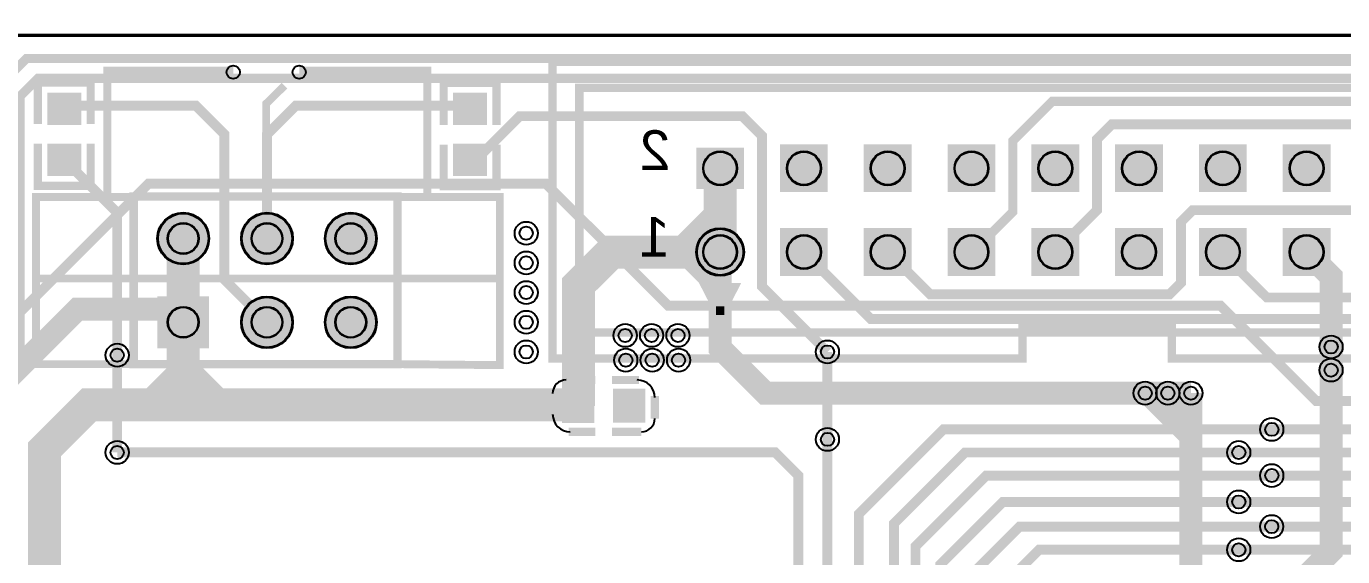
# Model space of a CAD drawing. Header units: millimetres. Extents: x -2 to 136, y -52 to 51.
# Drawn here: x 20.25 to 60.15, y 29.19 to 45.27 of the extents above; entities that cross this region are included whole.
import ezdxf

# ---------------------------------------------------------------- set-up
doc = ezdxf.new("R2010")
doc.units = ezdxf.units.MM
for name, color, linetype, true_color in [('BoardOutline', 7, 'Continuous', 0xff00ff), ('BottomLayer', 7, 'Continuous', 0x0000ff), ('BottomSilkLayer', 7, 'Continuous', 0x808000), ('BottomSolderLayer', 7, 'Continuous', 0xaa00ff), ('Document', 7, 'Continuous', 0xffffff), ('Hole', 7, 'Continuous', 0x222222), ('Multi-Layer', 7, 'Continuous', 0xc0c0c0), ('TopLayer', 7, 'Continuous', 0xff0000), ('TopPasterLayer', 7, 'Continuous', 0x808080), ('TopSilkLayer', 7, 'Continuous', 0xffff00), ('TopSolderLayer', 7, 'Continuous', 0x800080)]:
    doc.layers.add(name, color=color, linetype=linetype, true_color=true_color)
doc.styles.get("Standard").update_dxf_attribs({"font": 'arial.ttf'})

msp = doc.modelspace()

# ---------------------------------------------------------------- hatches: boundary and pattern name
at = {"layer": 'BottomSolderLayer'}
for points in [[(40.552, 41.596), (42.003, 41.596), (42.003, 40.345), (40.552, 40.345)], [(43.092, 41.695), (44.543, 41.695), (44.543, 40.245), (43.092, 40.245)], [(45.632, 41.695), (47.083, 41.695), (47.083, 40.245), (45.632, 40.245)], [(48.172, 41.695), (49.623, 41.695), (49.623, 40.245), (48.172, 40.245)], [(50.712, 41.695), (52.163, 41.695), (52.163, 40.245), (50.712, 40.245)], [(53.252, 41.695), (54.703, 41.695), (54.703, 40.245), (53.252, 40.245)], [(55.792, 41.695), (57.243, 41.695), (57.243, 40.245), (55.792, 40.245)], [(58.332, 41.695), (59.783, 41.695), (59.783, 40.245), (58.332, 40.245)], [(24.214, 38.839, 1), (25.789, 38.839, 1)], [(26.754, 38.839, 1), (28.329, 38.839, 1)], [(29.294, 38.839, 1), (30.869, 38.839, 1)], [(40.552, 38.43, 1), (42.003, 38.43, 1)], [(43.092, 39.155), (44.543, 39.155), (44.543, 37.705), (43.092, 37.705)], [(45.632, 39.155), (47.083, 39.155), (47.083, 37.705), (45.632, 37.705)], [(48.172, 39.155), (49.623, 39.155), (49.623, 37.705), (48.172, 37.705)], [(50.712, 39.155), (52.163, 39.155), (52.163, 37.705), (50.712, 37.705)], [(53.252, 39.155), (54.703, 39.155), (54.703, 37.705), (53.252, 37.705)], [(55.792, 39.155), (57.243, 39.155), (57.243, 37.705), (55.792, 37.705)], [(58.332, 39.155), (59.783, 39.155), (59.783, 37.705), (58.332, 37.705)], [(24.213, 37.088), (25.788, 37.088), (25.788, 35.513), (24.213, 35.513)], [(26.754, 36.299, 1), (28.329, 36.299, 1)], [(29.294, 36.299, 1), (30.869, 36.299, 1)]]:
    msp.add_hatch(color=256, dxfattribs=at).paths.add_polyline_path(points)
at = {"layer": 'Multi-Layer'}
for points in [[(40.578, 41.57), (41.978, 41.57), (41.978, 40.37), (40.578, 40.37)], [(43.118, 41.67), (44.517, 41.67), (44.517, 40.271), (43.118, 40.271)], [(45.658, 41.67), (47.057, 41.67), (47.057, 40.271), (45.658, 40.271)], [(48.198, 41.67), (49.597, 41.67), (49.597, 40.271), (48.198, 40.271)], [(50.738, 41.67), (52.137, 41.67), (52.137, 40.271), (50.738, 40.271)], [(53.278, 41.67), (54.677, 41.67), (54.677, 40.271), (53.278, 40.271)], [(55.818, 41.67), (57.217, 41.67), (57.217, 40.271), (55.818, 40.271)], [(58.358, 41.67), (59.757, 41.67), (59.757, 40.271), (58.358, 40.271)], [(24.239, 38.839, 1), (25.763, 38.839, 1)], [(26.779, 38.839, 1), (28.303, 38.839, 1)], [(29.319, 38.839, 1), (30.843, 38.839, 1)], [(40.578, 38.43, 1), (41.977, 38.43, 1)], [(43.118, 39.13), (44.517, 39.13), (44.517, 37.731), (43.118, 37.731)], [(45.658, 39.13), (47.057, 39.13), (47.057, 37.731), (45.658, 37.731)], [(48.198, 39.13), (49.597, 39.13), (49.597, 37.731), (48.198, 37.731)], [(50.738, 39.13), (52.137, 39.13), (52.137, 37.731), (50.738, 37.731)], [(53.278, 39.13), (54.677, 39.13), (54.677, 37.731), (53.278, 37.731)], [(55.818, 39.13), (57.217, 39.13), (57.217, 37.731), (55.818, 37.731)], [(58.358, 39.13), (59.757, 39.13), (59.757, 37.731), (58.358, 37.731)], [(24.239, 37.062), (25.763, 37.062), (25.763, 35.538), (24.239, 35.538)], [(26.779, 36.299, 1), (28.303, 36.299, 1)], [(29.319, 36.299, 1), (30.843, 36.299, 1)]]:
    msp.add_hatch(color=256, dxfattribs=at).paths.add_polyline_path(points)
at = {"layer": 'TopLayer'}
for points in [[(21.887, 43.235), (21.887, 42.306), (20.907, 42.306), (20.907, 43.235)], [(33.208, 42.304), (33.208, 43.234), (34.188, 43.234), (34.188, 42.304)], [(21.887, 41.694), (21.887, 40.764), (20.907, 40.764), (20.907, 41.694)], [(33.208, 40.763), (33.208, 41.692), (34.188, 41.692), (34.188, 40.763)], [(36.513, 34.252), (37.443, 34.252), (37.443, 33.272), (36.513, 33.272)], [(38.055, 34.257), (38.985, 34.257), (38.985, 33.277), (38.055, 33.277)]]:
    msp.add_hatch(color=256, dxfattribs=at).paths.add_polyline_path(points)
at = {"layer": 'TopPasterLayer'}
for points in [[(21.887, 43.235), (21.887, 42.306), (20.907, 42.306), (20.907, 43.235)], [(33.208, 42.304), (33.208, 43.234), (34.188, 43.234), (34.188, 42.304)], [(21.887, 41.694), (21.887, 40.764), (20.907, 40.764), (20.907, 41.694)], [(33.208, 40.763), (33.208, 41.692), (34.188, 41.692), (34.188, 40.763)], [(36.513, 34.252), (37.443, 34.252), (37.443, 33.272), (36.513, 33.272)], [(38.055, 34.257), (38.985, 34.257), (38.985, 33.277), (38.055, 33.277)]]:
    msp.add_hatch(color=256, dxfattribs=at).paths.add_polyline_path(points)
at = {"layer": 'TopSolderLayer'}
for points in [[(21.914, 43.26), (21.914, 42.281), (20.881, 42.281), (20.881, 43.26)], [(33.181, 42.28), (33.181, 43.258), (34.215, 43.258), (34.215, 42.28)], [(21.914, 41.718), (21.914, 40.74), (20.881, 40.74), (20.881, 41.718)], [(33.181, 40.738), (33.181, 41.717), (34.215, 41.717), (34.215, 40.738)], [(40.552, 41.596), (42.003, 41.596), (42.003, 40.345), (40.552, 40.345)], [(43.092, 41.695), (44.543, 41.695), (44.543, 40.245), (43.092, 40.245)], [(45.632, 41.695), (47.083, 41.695), (47.083, 40.245), (45.632, 40.245)], [(48.172, 41.695), (49.623, 41.695), (49.623, 40.245), (48.172, 40.245)], [(50.712, 41.695), (52.163, 41.695), (52.163, 40.245), (50.712, 40.245)], [(53.252, 41.695), (54.703, 41.695), (54.703, 40.245), (53.252, 40.245)], [(55.792, 41.695), (57.243, 41.695), (57.243, 40.245), (55.792, 40.245)], [(58.332, 41.695), (59.783, 41.695), (59.783, 40.245), (58.332, 40.245)], [(24.214, 38.839, 1), (25.789, 38.839, 1)], [(26.754, 38.839, 1), (28.329, 38.839, 1)], [(29.294, 38.839, 1), (30.869, 38.839, 1)], [(40.552, 38.43, 1), (42.003, 38.43, 1)], [(43.092, 39.155), (44.543, 39.155), (44.543, 37.705), (43.092, 37.705)], [(45.632, 39.155), (47.083, 39.155), (47.083, 37.705), (45.632, 37.705)], [(48.172, 39.155), (49.623, 39.155), (49.623, 37.705), (48.172, 37.705)], [(50.712, 39.155), (52.163, 39.155), (52.163, 37.705), (50.712, 37.705)], [(53.252, 39.155), (54.703, 39.155), (54.703, 37.705), (53.252, 37.705)], [(55.792, 39.155), (57.243, 39.155), (57.243, 37.705), (55.792, 37.705)], [(58.332, 39.155), (59.783, 39.155), (59.783, 37.705), (58.332, 37.705)], [(24.213, 37.088), (25.788, 37.088), (25.788, 35.513), (24.213, 35.513)], [(26.754, 36.299, 1), (28.329, 36.299, 1)], [(29.294, 36.299, 1), (30.869, 36.299, 1)], [(36.488, 34.277), (37.468, 34.277), (37.468, 33.247), (36.488, 33.247)], [(38.029, 34.282), (39.01, 34.282), (39.01, 33.252), (38.029, 33.252)]]:
    msp.add_hatch(color=256, dxfattribs=at).paths.add_polyline_path(points)

# ---------------------------------------------------------------- linework, layer by layer
at = {"layer": 'BoardOutline', "const_width": 0.1}
msp.add_lwpolyline([(8, 45.002), (127, 45.002)], dxfattribs=at)
at = {"layer": 'BottomLayer'}
for points, const_width in [([(91.148, 38.71), (89.886, 37.45), (72.101, 37.45), (68.55, 33.909), (59.35, 33.909), (56.449, 36.805), (39.7, 36.805), (36, 40.5), (23.95, 40.5), (17.999, 34.549), (8.049, 34.549), (5.751, 32.258), (5.751, -29.639)], 0.3), ([(59.058, 38.43), (59.799, 37.689), (59.8, 34.85)], 0.7), ([(25.001, 36.299), (25.001, 36.7), (21.8, 36.7), (18.45, 33.35), (9.353, 33.35)], 0.7), ([(44.531, 32.748), (44.531, 35.4)], 0.3), ([(23, 32.352), (23, 35.3)], 0.3), ([(54.161, 34.15), (54.249, 34.15), (55.55, 32.85)], 0.7), ([(55.55, 34.15), (54.161, 34.15)], 0.7), ([(54.852, 34.15), (55.55, 33.449), (55.55, 32.85)], 0.7), ([(55.55, 34.15), (55.55, 32.35)], 0.7), ([(55.55, 32.85), (55.55, 28.5), (56.2, 27.85), (119.81, 27.852)], 0.7), ([(58.001, 33.051), (95.3, 33.05)], 0.3), ([(57, 32.35), (100.05, 32.35)], 0.3), ([(58.001, 31.651), (97.9, 31.65)], 0.3), ([(57, 29.401), (105.2, 29.401), (107.1, 31.3), (117.851, 31.3), (117.851, 31.349)], 0.3), ([(57, 30.851), (105.1, 30.85)], 0.3), ([(57.998, 30.102), (103.85, 30.1)], 0.3)]:
    msp.add_lwpolyline(points, dxfattribs=dict(at, const_width=const_width))
at = {"layer": 'BottomSolderLayer'}
for centre, radius in [((41.278, 40.97), 0.519), ((43.818, 40.97), 0.519), ((46.358, 40.97), 0.519), ((48.898, 40.97), 0.519), ((51.438, 40.97), 0.519), ((53.978, 40.97), 0.519), ((56.518, 40.97), 0.519), ((59.058, 40.97), 0.519), ((25.001, 38.839), 0.787), ((27.541, 38.839), 0.787), ((30.081, 38.839), 0.787), ((25.001, 38.839), 0.472), ((27.541, 38.839), 0.472), ((30.081, 38.839), 0.472), ((41.278, 38.43), 0.725), ((41.278, 38.43), 0.519), ((43.818, 38.43), 0.519), ((46.358, 38.43), 0.519), ((48.898, 38.43), 0.519), ((51.438, 38.43), 0.519), ((53.978, 38.43), 0.519), ((56.518, 38.43), 0.519), ((59.058, 38.43), 0.519), ((25.001, 36.3), 0.472), ((27.541, 36.299), 0.787), ((27.541, 36.299), 0.472), ((30.081, 36.299), 0.787), ((30.081, 36.299), 0.472)]:
    msp.add_circle(centre, radius, dxfattribs=at)
at = {"layer": 'Document', "const_width": 0.254}
msp.add_lwpolyline([(37.01, 35.992), (68.405, 35.992), (68.405, 43.409), (37.01, 43.409), (37.01, 35.992)], close=True, dxfattribs=at)
at = {"layer": 'Hole'}
for centre in [(35.4, 38.999), (35.4, 38.1), (35.4, 37.201), (35.4, 36.299), (38.4, 35.9), (39.2, 35.9), (40, 35.9), (35.4, 35.4), (44.531, 35.4), (59.799, 35.55), (23, 35.301), (38.418, 35.151), (39.218, 35.151), (40.018, 35.151), (59.799, 34.849), (54.161, 34.15), (54.851, 34.15), (55.55, 34.15), (58.001, 33.051), (44.531, 32.748), (23, 32.352), (57, 32.35), (58.001, 31.651), (57, 30.851), (57.998, 30.102), (57, 29.401)]:
    msp.add_circle(centre, 0.2, dxfattribs=at)
at = {"layer": 'Multi-Layer'}
for centre, radius in [((41.278, 40.97), 0.5), ((43.818, 40.97), 0.5), ((46.358, 40.97), 0.5), ((48.898, 40.97), 0.5), ((51.438, 40.97), 0.5), ((53.978, 40.97), 0.5), ((56.518, 40.97), 0.5), ((59.058, 40.97), 0.5), ((25.001, 38.839), 0.762), ((27.541, 38.839), 0.762), ((30.081, 38.839), 0.762), ((25.001, 38.839), 0.457), ((27.541, 38.839), 0.457), ((30.081, 38.839), 0.457), ((35.4, 38.999), 0.35), ((41.278, 38.43), 0.7), ((41.278, 38.43), 0.5), ((43.818, 38.43), 0.5), ((46.358, 38.43), 0.5), ((48.898, 38.43), 0.5), ((51.438, 38.43), 0.5), ((53.978, 38.43), 0.5), ((56.518, 38.43), 0.5), ((59.058, 38.43), 0.5), ((35.4, 38.1), 0.35), ((35.4, 37.201), 0.35), ((25.001, 36.3), 0.457), ((27.541, 36.299), 0.762), ((27.541, 36.299), 0.457), ((30.081, 36.299), 0.762), ((30.081, 36.299), 0.457), ((35.4, 36.299), 0.35), ((38.4, 35.9), 0.35), ((39.2, 35.9), 0.35), ((40, 35.9), 0.35), ((23, 35.301), 0.35), ((35.4, 35.4), 0.35), ((44.531, 35.4), 0.35), ((59.799, 35.55), 0.35), ((38.418, 35.151), 0.35), ((39.218, 35.151), 0.35), ((40.018, 35.151), 0.35), ((59.799, 34.849), 0.35), ((54.161, 34.15), 0.35), ((54.851, 34.15), 0.35), ((55.55, 34.15), 0.35), ((58.001, 33.051), 0.35), ((44.531, 32.748), 0.35), ((23, 32.352), 0.35), ((57, 32.35), 0.35), ((58.001, 31.651), 0.35), ((57, 30.851), 0.35), ((57.998, 30.102), 0.35), ((57, 29.401), 0.35)]:
    msp.add_circle(centre, radius, dxfattribs=at)
at = {"layer": 'TopLayer'}
for points, const_width in [([(114.008, 36.172), (114.008, 36.591), (112.751, 37.849), (112.751, 40.749), (109.2, 44.3), (20.251, 44.3), (19.401, 43.449), (19.401, 35.966)], 0.28), ([(111.468, 38.712), (111.468, 40.682), (108.45, 43.7), (20.6, 43.7), (20.051, 43.15), (20.051, 35.319)], 0.28), ([(111.468, 36.172), (111.468, 36.682), (110.2, 37.95), (110.2, 40.603), (107.803, 43), (51.35, 43), (50.15, 41.8), (50.15, 39.65), (48.93, 38.43), (48.898, 38.43)], 0.28), ([(27.541, 36.299), (26.25, 37.591), (26.25, 38.9), (26.25, 42), (26.05, 42.2), (25.38, 42.87), (21.397, 42.87)], 0.3), ([(27.541, 38.839), (27.541, 41.991), (27.55, 42), (28.42, 42.87), (33.703, 42.87)], 0.3), ([(44.531, 35.4), (42.55, 37.382), (42.55, 41.95), (41.95, 42.55), (35.2, 42.55), (33.789, 41.139), (33.698, 41.229)], 0.3), ([(108.928, 38.712), (108.928, 40.222), (106.85, 42.3), (53.15, 42.3), (52.7, 41.85), (52.7, 39.693), (51.438, 38.43)], 0.3), ([(108.928, 36.172), (108.928, 36.672), (107.65, 37.95), (107.65, 40.104), (106.254, 41.5), (70.95, 41.5), (69.15, 39.7), (55.6, 39.7), (55.25, 39.35), (55.25, 37.5), (54.9, 37.15), (47.638, 37.15), (46.358, 38.43)], 0.3), ([(23, 35.301), (23, 39.622), (21.392, 41.229)], 0.3), ([(41.278, 38.43), (41.278, 40.97)], 1), ([(93.688, 38.712), (93.688, 39.803), (92.795, 40.7), (71.449, 40.7), (67.799, 37.05), (57.852, 37.05), (56.518, 38.382), (56.518, 38.43)], 0.3), ([(40.201, 38.43), (40.208, 38.43), (41.278, 39.5)], 1), ([(93.688, 36.172), (93.688, 36.662), (92.4, 37.95), (92.4, 39.51), (91.81, 40.1), (71.901, 40.1), (68.201, 36.4), (45.848, 36.4), (43.818, 38.43)], 0.3), ([(25.001, 38.839), (25.001, 36.299)], 1), ([(36.98, 33.762), (36.98, 37.43), (37.65, 38.1), (37.98, 38.43), (41.278, 38.43)], 1), ([(40.201, 38.43), (41.278, 37.353), (41.278, 36.85)], 0.7), ([(41.278, 38.43), (41.278, 35.522), (42.649, 34.15), (54.852, 34.15)], 0.7), ([(25.001, 36.299), (25.001, 34.702), (24.1, 33.8)], 1), ([(25.001, 36.299), (25.001, 34.798), (25.999, 33.8)], 1), ([(50.201, 25.151), (50.201, 27.001), (51.45, 28.25), (58.7, 28.25), (59.799, 29.35), (59.8, 35.55)], 0.7), ([(59.799, 34.651), (59.8, 35.55)], 0.5), ([(59.8, 34.85), (59.8, 35.55)], 0.5), ([(54.852, 34.15), (55.55, 34.15)], 0.7), ([(24.1, 33.8), (22.15, 33.8), (20.8, 32.45), (20.8, 17.8), (21.001, 17.8)], 1), ([(24.1, 33.8), (36.942, 33.8), (36.98, 33.762)], 1), ([(45.484, 21.999), (45.484, 30.484), (48.051, 33.051), (58.001, 33.051)], 0.3), ([(44.526, 24.399), (44.531, 32.75)], 0.3), ([(43.65, 23.449), (43.65, 31.65), (43.2, 32.1), (42.948, 32.352), (23, 32.352)], 0.3), ([(38.461, 13.97), (39.691, 15.2), (44.55, 15.2), (46.55, 17.2), (46.55, 30.2), (48.7, 32.35), (57, 32.35)], 0.3), ([(41.001, 13.97), (44.42, 13.97), (47.2, 16.75), (47.2, 29.5), (49.351, 31.651), (58.001, 31.651)], 0.3), ([(38.461, 6.35), (37.2, 7.611), (37.2, 12.15), (37.75, 12.7), (44.052, 12.7), (47.95, 16.601), (47.95, 28.95), (49.851, 30.851), (57, 30.851)], 0.3), ([(57.998, 30.102), (50.352, 30.102), (48.6, 28.35), (48.6, 4.4), (48, 3.8)], 0.3), ([(57, 29.401), (50.95, 29.401), (49.299, 27.749), (49.3, -10.15)], 0.3)]:
    msp.add_lwpolyline(points, dxfattribs=dict(at, const_width=const_width))
at = {"layer": 'TopSilkLayer', "const_width": 0.254}
for points in [[(54.968, 36.195), (54.968, 35.204), (69.218, 35.204), (69.218, 44.196), (36.198, 44.196), (36.198, 35.204), (50.447, 35.204), (50.447, 36.195), (54.968, 36.195)], [(23.729, 40.112), (31.499, 40.112), (31.499, 35.032), (23.499, 35.032), (23.499, 40.112), (23.729, 40.112)], [(40.846, 37.363), (41.709, 37.363), (41.278, 36.525), (40.846, 37.363)]]:
    msp.add_lwpolyline(points, close=True, dxfattribs=at)
at = {"layer": 'TopSilkLayer'}
for points, const_width in [([(26.518, 43.927), (22.701, 43.929), (22.7, 40.1), (22, 40.1)], 0.24), ([(28.517, 43.927), (31.283, 43.927), (32.4, 43.927), (32.4, 43.711), (32.4, 43.675), (32.4, 40.099), (33, 40.099)], 0.24), ([(22.197, 42.317), (22.197, 43.571), (20.597, 43.571), (20.597, 42.317)], 0.25), ([(27.517, 41.927), (27.517, 42.927), (28.071, 43.475)], 0.24), ([(32.898, 42.283), (32.898, 42.299), (32.898, 43.561), (34.498, 43.561), (34.498, 42.283)], 0.25), ([(22.197, 41.715), (22.197, 41.699), (22.197, 40.437), (20.597, 40.437), (20.597, 41.715)], 0.25), ([(32.898, 41.681), (32.898, 40.427), (34.498, 40.427), (34.498, 41.681)], 0.25), ([(23.5, 40.1), (20.538, 40.099), (20.538, 35.029), (23.487, 35.029)], 0.24), ([(31.538, 35.029), (34.6, 35), (34.6, 40.1), (31.4, 40.1)], 0.24), ([(23.518, 37.628), (20.551, 37.628)], 0.24), ([(23.517, 37.626), (31.417, 37.626)], 0.24), ([(31.516, 37.628), (34.516, 37.628)], 0.24), ([(41.278, 36.525), (41.278, 36.779)], 0.254), ([(36.607, 34.549), (37.47, 34.549), (37.496, 34.549)], 0.25), ([(38.004, 34.549), (38.816, 34.549)], 0.25), ([(36.2, 33.457), (36.2, 34.143)], 0.25), ([(39.299, 34.067), (39.299, 33.381)], 0.25), ([(37.496, 32.974), (36.683, 32.974)], 0.25), ([(38.893, 32.974), (38.029, 32.974), (38.004, 32.974)], 0.25)]:
    msp.add_lwpolyline(points, dxfattribs=dict(at, const_width=const_width))
for centre in [(26.518, 43.884), (28.517, 43.884)]:
    msp.add_circle(centre, 0.201, dxfattribs=at)
for centre, radius, start, end in [((36.607, 34.143), 0.406, 90, 180), ((38.766, 34.016), 0.533, 0, 90), ((36.734, 33.508), 0.533, 180, 270), ((38.893, 33.381), 0.406, 270, 0)]:
    msp.add_arc(centre, radius, start, end, dxfattribs=at)
at = {"layer": 'TopSolderLayer'}
for centre, radius in [((41.278, 40.97), 0.519), ((43.818, 40.97), 0.519), ((46.358, 40.97), 0.519), ((48.898, 40.97), 0.519), ((51.438, 40.97), 0.519), ((53.978, 40.97), 0.519), ((56.518, 40.97), 0.519), ((59.058, 40.97), 0.519), ((25.001, 38.839), 0.787), ((27.541, 38.839), 0.787), ((30.081, 38.839), 0.787), ((25.001, 38.839), 0.472), ((27.541, 38.839), 0.472), ((30.081, 38.839), 0.472), ((41.278, 38.43), 0.725), ((41.278, 38.43), 0.519), ((43.818, 38.43), 0.519), ((46.358, 38.43), 0.519), ((48.898, 38.43), 0.519), ((51.438, 38.43), 0.519), ((53.978, 38.43), 0.519), ((56.518, 38.43), 0.519), ((59.058, 38.43), 0.519), ((25.001, 36.3), 0.472), ((27.541, 36.299), 0.787), ((27.541, 36.299), 0.472), ((30.081, 36.299), 0.787), ((30.081, 36.299), 0.472)]:
    msp.add_circle(centre, radius, dxfattribs=at)

# ---------------------------------------------------------------- texts
at = {"layer": 'BottomSilkLayer', "text_generation_flag": 2}
for s, p in [('2', (39.771, 40.922)), ('1', (39.756, 38.293))]:
    msp.add_text(s, height=1.2, dxfattribs=at).set_placement(p)

doc.saveas('drawing.dxf')
